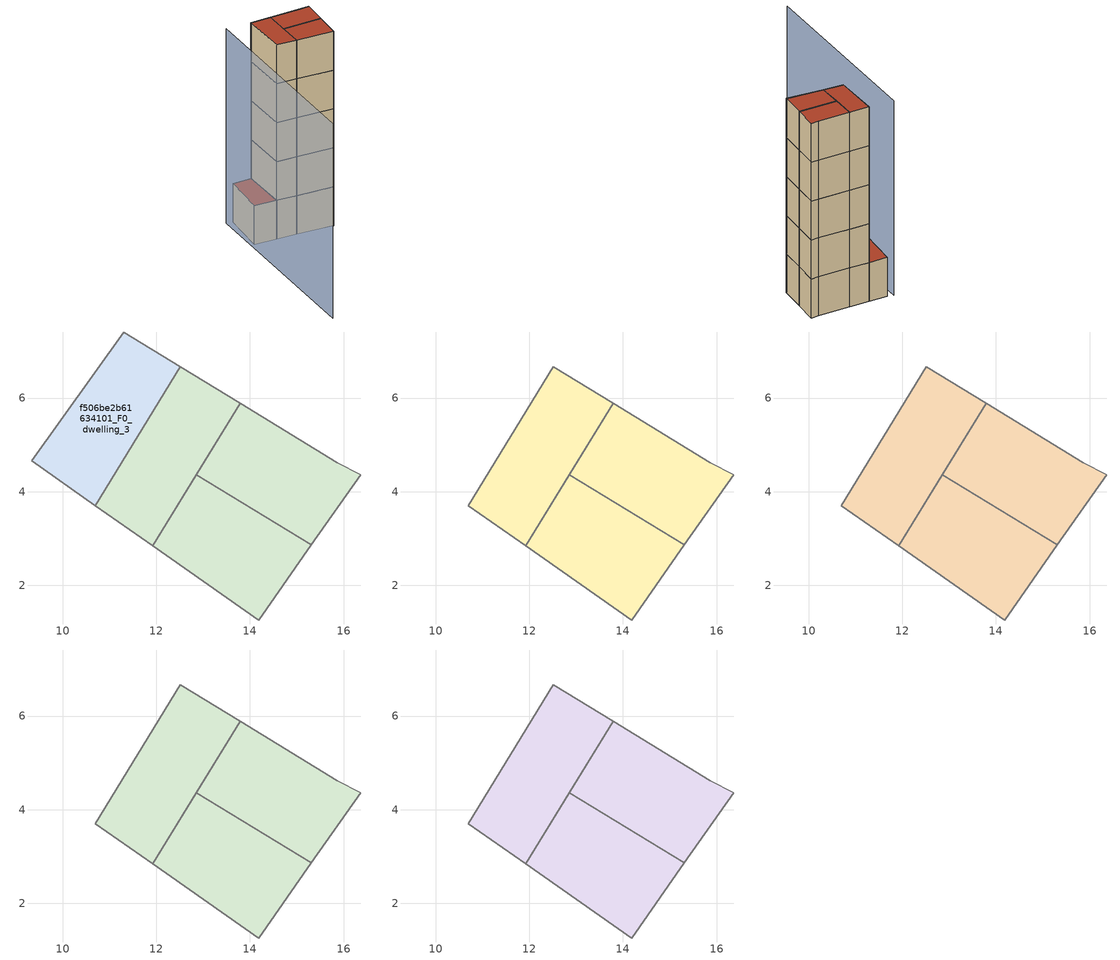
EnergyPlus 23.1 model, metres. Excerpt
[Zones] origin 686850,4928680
f506be2b61634101_F0_dwelling_0
 floor ground (EU_floor_Construction): 11.93,2.84 13.79,5.89 12.51,6.67 10.7,3.71 z0; 14.19,1.26 15.31,2.86 12.86,4.36 11.93,2.84 z0
 wall adiabatic (EU_wall_Construction): 15.31,2.86 14.19,1.26 11.93,2.84 12.85,4.37 z0:3
 wall to f506be2b61634101_F0_dwelling_1 (EU_wall_Construction): 12.85,4.36 15.31,2.86 z0:3
f506be2b61634101_F0_dwelling_1
 floor ground (EU_floor_Construction): 11.93,2.84 13.79,5.89 12.51,6.67 10.7,3.71 z0; 15.31,2.86 16.37,4.36 15.87,4.62 13.79,5.89 12.86,4.36 z0
 wall adiabatic (EU_wall_Construction): 12.85,4.37 13.79,5.89 15.87,4.62 16.37,4.36 15.31,2.86 z0:3
f506be2b61634101_F0_dwelling_2
 floor ground (EU_floor_Construction): 11.93,2.84 13.79,5.89 12.51,6.67 10.7,3.71 z0; 14.19,1.26 15.31,2.86 12.86,4.36 11.93,2.84 z0; 15.31,2.86 16.37,4.36 15.87,4.62 13.79,5.89 12.86,4.36 z0
 wall adiabatic (EU_wall_Construction): 12.51,6.67 13.79,5.89 11.93,2.84 10.7,3.71 z0:3
 wall to f506be2b61634101_F0_dwelling_3 (EU_wall_Construction): 10.7,3.71 12.51,6.67 z0:3
f506be2b61634101_F0_dwelling_3
 floor ground (EU_floor_Construction): 10.7,3.71 12.51,6.67 11.31,7.41 9.34,4.66 z0
 wall adiabatic (EU_wall_Construction): 10.7,3.71 9.34,4.66 11.31,7.41 12.51,6.67 z0:3
 roof outside (EU_roof_Construction): 12.51,6.67 10.7,3.71 9.34,4.66 11.31,7.41 z3
f506be2b61634101_F1_dwelling_0
 floor adiabatic (EU_floor_Construction): 14.19,1.26 15.31,2.86 12.86,4.36 11.93,2.84 z3; 11.93,2.84 13.79,5.89 12.51,6.67 10.7,3.71 z3
 wall adiabatic (EU_wall_Construction): 15.31,2.86 14.19,1.26 11.93,2.84 12.85,4.37 z3:6
 wall to f506be2b61634101_F1_dwelling_1 (EU_wall_Construction): 12.85,4.36 15.31,2.86 z3:6
f506be2b61634101_F1_dwelling_1
 floor to f506be2b61634101_F0_dwelling_1 (EU_floor_Construction): 15.31,2.86 16.37,4.36 15.87,4.62 13.79,5.89 12.86,4.36 z3; 11.93,2.84 13.79,5.89 12.51,6.67 10.7,3.71 z3
 wall adiabatic (EU_wall_Construction): 12.85,4.37 13.79,5.89 15.87,4.62 16.37,4.36 15.31,2.86 z3:6
f506be2b61634101_F1_dwelling_2
 floor to f506be2b61634101_F0_dwelling_2 (EU_floor_Construction): 11.93,2.84 13.79,5.89 12.51,6.67 10.7,3.71 z3; 14.19,1.26 15.31,2.86 12.86,4.36 11.93,2.84 z3
 floor adiabatic (EU_floor_Construction): 15.31,2.86 16.37,4.36 15.87,4.62 13.79,5.89 12.86,4.36 z3
 wall adiabatic (EU_wall_Construction): 10.7,3.71 12.51,6.67 13.79,5.89 11.93,2.84 10.7,3.71 z3:6
f506be2b61634101_F2_dwelling_0
 floor adiabatic (EU_floor_Construction): 14.19,1.26 15.31,2.86 12.86,4.36 11.93,2.84 z6; 11.93,2.84 13.79,5.89 12.51,6.67 10.7,3.71 z6
 wall adiabatic (EU_wall_Construction): 15.31,2.86 14.19,1.26 11.93,2.84 12.85,4.37 z6:9
 wall to f506be2b61634101_F2_dwelling_1 (EU_wall_Construction): 12.85,4.36 15.31,2.86 z6:9
f506be2b61634101_F2_dwelling_1
 floor to f506be2b61634101_F1_dwelling_1 (EU_floor_Construction): 15.31,2.86 16.37,4.36 15.87,4.62 13.79,5.89 12.86,4.36 z6; 11.93,2.84 13.79,5.89 12.51,6.67 10.7,3.71 z6
 wall adiabatic (EU_wall_Construction): 12.85,4.37 13.79,5.89 15.87,4.62 16.37,4.36 15.31,2.86 z6:9
f506be2b61634101_F2_dwelling_2
 floor to f506be2b61634101_F1_dwelling_2 (EU_floor_Construction): 11.93,2.84 13.79,5.89 12.51,6.67 10.7,3.71 z6; 14.19,1.26 15.31,2.86 12.86,4.36 11.93,2.84 z6
 floor adiabatic (EU_floor_Construction): 15.31,2.86 16.37,4.36 15.87,4.62 13.79,5.89 12.86,4.36 z6
 wall adiabatic (EU_wall_Construction): 10.7,3.71 12.51,6.67 13.79,5.89 11.93,2.84 10.7,3.71 z6:9
f506be2b61634101_F3_dwelling_0
 floor adiabatic (EU_floor_Construction): 14.19,1.26 15.31,2.86 12.86,4.36 11.93,2.84 z9; 11.93,2.84 13.79,5.89 12.51,6.67 10.7,3.71 z9
 wall adiabatic (EU_wall_Construction): 15.31,2.86 14.19,1.26 11.93,2.84 12.85,4.37 z9:12
 wall to f506be2b61634101_F3_dwelling_1 (EU_wall_Construction): 12.85,4.36 15.31,2.86 z9:12
f506be2b61634101_F3_dwelling_1
 floor to f506be2b61634101_F2_dwelling_1 (EU_floor_Construction): 15.31,2.86 16.37,4.36 15.87,4.62 13.79,5.89 12.86,4.36 z9; 11.93,2.84 13.79,5.89 12.51,6.67 10.7,3.71 z9
 wall adiabatic (EU_wall_Construction): 12.85,4.37 13.79,5.89 15.87,4.62 16.37,4.36 15.31,2.86 z9:12
f506be2b61634101_F3_dwelling_2
 floor to f506be2b61634101_F2_dwelling_2 (EU_floor_Construction): 11.93,2.84 13.79,5.89 12.51,6.67 10.7,3.71 z9; 14.19,1.26 15.31,2.86 12.86,4.36 11.93,2.84 z9
 floor adiabatic (EU_floor_Construction): 15.31,2.86 16.37,4.36 15.87,4.62 13.79,5.89 12.86,4.36 z9
 wall adiabatic (EU_wall_Construction): 10.7,3.71 12.51,6.67 13.79,5.89 11.93,2.84 10.7,3.71 z9:12
f506be2b61634101_F4_dwelling_0
 floor adiabatic (EU_floor_Construction): 14.19,1.26 15.31,2.86 12.86,4.36 11.93,2.84 z12; 11.93,2.84 13.79,5.89 12.51,6.67 10.7,3.71 z12
 wall adiabatic (EU_wall_Construction): 15.31,2.86 14.19,1.26 11.93,2.84 12.85,4.37 z12:15
 wall to f506be2b61634101_F4_dwelling_1 (EU_wall_Construction): 12.85,4.36 15.31,2.86 z12:15
 roof outside (EU_roof_Construction): 13.79,5.89 11.93,2.84 10.7,3.71 12.51,6.67 z15; 15.31,2.86 14.19,1.26 11.93,2.84 12.86,4.36 z15
f506be2b61634101_F4_dwelling_1
 floor to f506be2b61634101_F3_dwelling_1 (EU_floor_Construction): 15.31,2.86 16.37,4.36 15.87,4.62 13.79,5.89 12.86,4.36 z12; 11.93,2.84 13.79,5.89 12.51,6.67 10.7,3.71 z12
 wall adiabatic (EU_wall_Construction): 12.85,4.37 13.79,5.89 15.87,4.62 16.37,4.36 15.31,2.86 z12:15
 roof outside (EU_roof_Construction): 13.79,5.89 11.93,2.84 10.7,3.71 12.51,6.67 z15; 15.87,4.62 16.37,4.36 15.31,2.86 12.86,4.36 13.79,5.89 z15
f506be2b61634101_F4_dwelling_2
 floor to f506be2b61634101_F3_dwelling_2 (EU_floor_Construction): 11.93,2.84 13.79,5.89 12.51,6.67 10.7,3.71 z12; 14.19,1.26 15.31,2.86 12.86,4.36 11.93,2.84 z12
 floor adiabatic (EU_floor_Construction): 15.31,2.86 16.37,4.36 15.87,4.62 13.79,5.89 12.86,4.36 z12
 wall adiabatic (EU_wall_Construction): 10.7,3.71 12.51,6.67 13.79,5.89 11.93,2.84 10.7,3.71 z12:15
 roof outside (EU_roof_Construction): 13.79,5.89 11.93,2.84 10.7,3.71 12.51,6.67 z15; 15.31,2.86 14.19,1.26 11.93,2.84 12.86,4.36 z15; 15.87,4.62 16.37,4.36 15.31,2.86 12.86,4.36 13.79,5.89 z15
shading: 3.2,-4.76 11.01,7.72 z0:15
[Building]
EU S2 Campaign: North Axis=0; Terrain=City; Solar Distribution=FullExterior
[Site:Location]
Bologna: Latitude=44.5; Longitude=11.25; Time Zone=1; Elevation=37
[SizingPeriod:WeatherFileDays]
AnnualSizingPeriod: Begin Month=1; Begin Day of Month=1; End Month=12; End Day of Month=31; Day of Week for Start Day=Monday; Use Weather File Daylight Saving Period=No; Use Weather File Rain and Snow Indicators=No
[MATERIAL]
EU_InternalMass_Material: Roughness=MediumRough; Thickness=0.1; Conductivity=1; Density=1800; Specific Heat=900; Thermal Absorptance=0.9; Solar Absorptance=0.7; Visible Absorptance=0.7
[MATERIAL:NOMASS] Roughness=MediumRough; Thermal Absorptance=0.9; Solar Absorptance=0.7; Visible Absorptance=0.7
Name | Thermal Resistance
EU_wall_NoMass | 0.905828
EU_roof_NoMass | 0.37593
EU_floor_NoMass | 0.67114
[CONSTRUCTION]
EU_wall_Construction: EU_wall_NoMass
EU_roof_Construction: EU_roof_NoMass
EU_floor_Construction: EU_floor_NoMass
EU_InternalMass_Construction: EU_InternalMass_Material
[ZONE] Type=1; Multiplier=1; Ceiling Height=autocalculate; Floor Area=autocalculate; Part of Total Floor Area=Yes
Name | Volume
f506be2b61634101_F0_dwelling_0; f506be2b61634101_F1_dwelling_0; f506be2b61634101_F2_dwelling_0; f506be2b61634101_F3_dwelling_0; f506be2b61634101_F4_dwelling_0 | 31.6172
f506be2b61634101_F0_dwelling_1; f506be2b61634101_F1_dwelling_1; f506be2b61634101_F2_dwelling_1; f506be2b61634101_F3_dwelling_1; f506be2b61634101_F4_dwelling_1 | 31.6143
f506be2b61634101_F0_dwelling_2 | 47.4214
f506be2b61634101_F1_dwelling_2; f506be2b61634101_F2_dwelling_2; f506be2b61634101_F3_dwelling_2; f506be2b61634101_F4_dwelling_2 | 47.4221
f506be2b61634101_F0_dwelling_3 | 15.8108
[INTERNALMASS] Construction=EU_InternalMass_Construction
Name | Zone or ZoneList | Surface Area
f506be2b61634101_F0_dwelling_0_EU_InternalMass | f506be2b61634101_F0_dwelling_0 | 5.26918
f506be2b61634101_F0_dwelling_1_EU_InternalMass | f506be2b61634101_F0_dwelling_1 | 5.26947
f506be2b61634101_F0_dwelling_2_EU_InternalMass | f506be2b61634101_F0_dwelling_2 | 5.27001
f506be2b61634101_F0_dwelling_3_EU_InternalMass | f506be2b61634101_F0_dwelling_3 | 5.27004
f506be2b61634101_F1_dwelling_0_EU_InternalMass | f506be2b61634101_F1_dwelling_0 | 7.02649
f506be2b61634101_F1_dwelling_1_EU_InternalMass | f506be2b61634101_F1_dwelling_1 | 7.02546
f506be2b61634101_F1_dwelling_2_EU_InternalMass | f506be2b61634101_F1_dwelling_2 | 7.02628
f506be2b61634101_F2_dwelling_0_EU_InternalMass | f506be2b61634101_F2_dwelling_0 | 7.02649
f506be2b61634101_F2_dwelling_1_EU_InternalMass | f506be2b61634101_F2_dwelling_1 | 7.02546
f506be2b61634101_F2_dwelling_2_EU_InternalMass | f506be2b61634101_F2_dwelling_2 | 7.02628
f506be2b61634101_F3_dwelling_0_EU_InternalMass | f506be2b61634101_F3_dwelling_0 | 7.02649
f506be2b61634101_F3_dwelling_1_EU_InternalMass | f506be2b61634101_F3_dwelling_1 | 7.02546
f506be2b61634101_F3_dwelling_2_EU_InternalMass | f506be2b61634101_F3_dwelling_2 | 7.02628
f506be2b61634101_F4_dwelling_0_EU_InternalMass | f506be2b61634101_F4_dwelling_0 | 7.02649
f506be2b61634101_F4_dwelling_1_EU_InternalMass | f506be2b61634101_F4_dwelling_1 | 7.02546
f506be2b61634101_F4_dwelling_2_EU_InternalMass | f506be2b61634101_F4_dwelling_2 | 7.02628
[OTHEREQUIPMENT] Fuel Type=Electricity; Design Level Calculation Method=Watts/Area; Power per Zone Floor Area=1; Fraction Latent=0; Fraction Radiant=0; Fraction Lost=0; Carbon Dioxide Generation Rate=0; EndUse Subcategory=EU_Step8_InternalGains
Name | Zone or ZoneList or Space or SpaceList | Schedule
EU_Step8_InternalGain_f506be2b61634101_F0_dwelling_0_f000 | f506be2b61634101_F0_dwelling_0 | EU_Step8_GainSchedule_f506be2b61634101_F0_dwelling_0_f000
EU_Step8_InternalGain_f506be2b61634101_F0_dwelling_1_f000 | f506be2b61634101_F0_dwelling_1 | EU_Step8_GainSchedule_f506be2b61634101_F0_dwelling_1_f000
EU_Step8_InternalGain_f506be2b61634101_F0_dwelling_2_f000 | f506be2b61634101_F0_dwelling_2 | EU_Step8_GainSchedule_f506be2b61634101_F0_dwelling_2_f000
EU_Step8_InternalGain_f506be2b61634101_F0_dwelling_3_f000 | f506be2b61634101_F0_dwelling_3 | EU_Step8_GainSchedule_f506be2b61634101_F0_dwelling_3_f000
EU_Step8_InternalGain_f506be2b61634101_F1_dwelling_0_f000 | f506be2b61634101_F1_dwelling_0 | EU_Step8_GainSchedule_f506be2b61634101_F1_dwelling_0_f000
EU_Step8_InternalGain_f506be2b61634101_F1_dwelling_1_f000 | f506be2b61634101_F1_dwelling_1 | EU_Step8_GainSchedule_f506be2b61634101_F1_dwelling_1_f000
EU_Step8_InternalGain_f506be2b61634101_F1_dwelling_2_f000 | f506be2b61634101_F1_dwelling_2 | EU_Step8_GainSchedule_f506be2b61634101_F1_dwelling_2_f000
EU_Step8_InternalGain_f506be2b61634101_F2_dwelling_0_f000 | f506be2b61634101_F2_dwelling_0 | EU_Step8_GainSchedule_f506be2b61634101_F2_dwelling_0_f000
EU_Step8_InternalGain_f506be2b61634101_F2_dwelling_1_f000 | f506be2b61634101_F2_dwelling_1 | EU_Step8_GainSchedule_f506be2b61634101_F2_dwelling_1_f000
EU_Step8_InternalGain_f506be2b61634101_F2_dwelling_2_f000 | f506be2b61634101_F2_dwelling_2 | EU_Step8_GainSchedule_f506be2b61634101_F2_dwelling_2_f000
EU_Step8_InternalGain_f506be2b61634101_F3_dwelling_0_f000 | f506be2b61634101_F3_dwelling_0 | EU_Step8_GainSchedule_f506be2b61634101_F3_dwelling_0_f000
EU_Step8_InternalGain_f506be2b61634101_F3_dwelling_1_f000 | f506be2b61634101_F3_dwelling_1 | EU_Step8_GainSchedule_f506be2b61634101_F3_dwelling_1_f000
EU_Step8_InternalGain_f506be2b61634101_F3_dwelling_2_f000 | f506be2b61634101_F3_dwelling_2 | EU_Step8_GainSchedule_f506be2b61634101_F3_dwelling_2_f000
EU_Step8_InternalGain_f506be2b61634101_F4_dwelling_0_f000 | f506be2b61634101_F4_dwelling_0 | EU_Step8_GainSchedule_f506be2b61634101_F4_dwelling_0_f000
EU_Step8_InternalGain_f506be2b61634101_F4_dwelling_1_f000 | f506be2b61634101_F4_dwelling_1 | EU_Step8_GainSchedule_f506be2b61634101_F4_dwelling_1_f000
EU_Step8_InternalGain_f506be2b61634101_F4_dwelling_2_f000 | f506be2b61634101_F4_dwelling_2 | EU_Step8_GainSchedule_f506be2b61634101_F4_dwelling_2_f000
[ZONEVENTILATION:DESIGNFLOWRATE] Schedule=EU_AlwaysOn; Design Flow Rate Calculation Method=AirChanges/Hour; Air Changes per Hour=0.73129; Ventilation Type=Natural; Fan Pressure Rise=0; Fan Total Efficiency=1; Constant Term Coefficient=1; Temperature Term Coefficient=0; Velocity Term Coefficient=0; Velocity Squared Term Coefficient=0; Minimum Indoor Temperature=-100; Maximum Indoor Temperature=100; Delta Temperature=-100; Minimum Outdoor Temperature=-100; Maximum Outdoor Temperature=100; Maximum Wind Speed=40
Name | Zone or ZoneList or Space or SpaceList
EU_ConstantAir_f506be2b61634101_F0_dwelling_0 | f506be2b61634101_F0_dwelling_0
EU_ConstantAir_f506be2b61634101_F0_dwelling_1 | f506be2b61634101_F0_dwelling_1
EU_ConstantAir_f506be2b61634101_F0_dwelling_2 | f506be2b61634101_F0_dwelling_2
EU_ConstantAir_f506be2b61634101_F0_dwelling_3 | f506be2b61634101_F0_dwelling_3
EU_ConstantAir_f506be2b61634101_F1_dwelling_0 | f506be2b61634101_F1_dwelling_0
EU_ConstantAir_f506be2b61634101_F1_dwelling_1 | f506be2b61634101_F1_dwelling_1
EU_ConstantAir_f506be2b61634101_F1_dwelling_2 | f506be2b61634101_F1_dwelling_2
EU_ConstantAir_f506be2b61634101_F2_dwelling_0 | f506be2b61634101_F2_dwelling_0
EU_ConstantAir_f506be2b61634101_F2_dwelling_1 | f506be2b61634101_F2_dwelling_1
EU_ConstantAir_f506be2b61634101_F2_dwelling_2 | f506be2b61634101_F2_dwelling_2
EU_ConstantAir_f506be2b61634101_F3_dwelling_0 | f506be2b61634101_F3_dwelling_0
EU_ConstantAir_f506be2b61634101_F3_dwelling_1 | f506be2b61634101_F3_dwelling_1
EU_ConstantAir_f506be2b61634101_F3_dwelling_2 | f506be2b61634101_F3_dwelling_2
EU_ConstantAir_f506be2b61634101_F4_dwelling_0 | f506be2b61634101_F4_dwelling_0
EU_ConstantAir_f506be2b61634101_F4_dwelling_1 | f506be2b61634101_F4_dwelling_1
EU_ConstantAir_f506be2b61634101_F4_dwelling_2 | f506be2b61634101_F4_dwelling_2
[HVACTEMPLATE:THERMOSTAT] Constant Heating Setpoint=20; Constant Cooling Setpoint=50
EU_HeatOnly_f506be2b61634101_F0_dwelling_0; EU_HeatOnly_f506be2b61634101_F0_dwelling_1; EU_HeatOnly_f506be2b61634101_F0_dwelling_2; EU_HeatOnly_f506be2b61634101_F0_dwelling_3; EU_HeatOnly_f506be2b61634101_F1_dwelling_0; EU_HeatOnly_f506be2b61634101_F1_dwelling_1; EU_HeatOnly_f506be2b61634101_F1_dwelling_2; EU_HeatOnly_f506be2b61634101_F2_dwelling_0; EU_HeatOnly_f506be2b61634101_F2_dwelling_1; EU_HeatOnly_f506be2b61634101_F2_dwelling_2; EU_HeatOnly_f506be2b61634101_F3_dwelling_0; EU_HeatOnly_f506be2b61634101_F3_dwelling_1; EU_HeatOnly_f506be2b61634101_F3_dwelling_2; EU_HeatOnly_f506be2b61634101_F4_dwelling_0; EU_HeatOnly_f506be2b61634101_F4_dwelling_1; EU_HeatOnly_f506be2b61634101_F4_dwelling_2
[HVACTEMPLATE:ZONE:IDEALLOADSAIRSYSTEM] System Availability Schedule=EU_AlwaysOn; Maximum Heating Supply Air Temperature=50; Minimum Cooling Supply Air Temperature=13; Maximum Heating Supply Air Humidity Ratio=0.0156; Minimum Cooling Supply Air Humidity Ratio=0.0077; Heating Limit=NoLimit; Cooling Limit=NoLimit; Heating Availability Schedule=EU_AlwaysOn; Cooling Availability Schedule=EU_CoolingOff; Dehumidification Control Type=ConstantSensibleHeatRatio; Cooling Sensible Heat Ratio=0.7; Dehumidification Setpoint=60; Humidification Control Type=None; Humidification Setpoint=30; Outdoor Air Method=None; Outdoor Air Flow Rate per Person=0.00944; Outdoor Air Flow Rate per Zone Floor Area=0; Outdoor Air Flow Rate per Zone=0; Demand Controlled Ventilation Type=None; Outdoor Air Economizer Type=NoEconomizer; Heat Recovery Type=None; Sensible Heat Recovery Effectiveness=0.7; Latent Heat Recovery Effectiveness=0.65
Name | Template Thermostat
f506be2b61634101_F0_dwelling_0 | EU_HeatOnly_f506be2b61634101_F0_dwelling_0
f506be2b61634101_F0_dwelling_1 | EU_HeatOnly_f506be2b61634101_F0_dwelling_1
f506be2b61634101_F0_dwelling_2 | EU_HeatOnly_f506be2b61634101_F0_dwelling_2
f506be2b61634101_F0_dwelling_3 | EU_HeatOnly_f506be2b61634101_F0_dwelling_3
f506be2b61634101_F1_dwelling_0 | EU_HeatOnly_f506be2b61634101_F1_dwelling_0
f506be2b61634101_F1_dwelling_1 | EU_HeatOnly_f506be2b61634101_F1_dwelling_1
f506be2b61634101_F1_dwelling_2 | EU_HeatOnly_f506be2b61634101_F1_dwelling_2
f506be2b61634101_F2_dwelling_0 | EU_HeatOnly_f506be2b61634101_F2_dwelling_0
f506be2b61634101_F2_dwelling_1 | EU_HeatOnly_f506be2b61634101_F2_dwelling_1
f506be2b61634101_F2_dwelling_2 | EU_HeatOnly_f506be2b61634101_F2_dwelling_2
f506be2b61634101_F3_dwelling_0 | EU_HeatOnly_f506be2b61634101_F3_dwelling_0
f506be2b61634101_F3_dwelling_1 | EU_HeatOnly_f506be2b61634101_F3_dwelling_1
f506be2b61634101_F3_dwelling_2 | EU_HeatOnly_f506be2b61634101_F3_dwelling_2
f506be2b61634101_F4_dwelling_0 | EU_HeatOnly_f506be2b61634101_F4_dwelling_0
f506be2b61634101_F4_dwelling_1 | EU_HeatOnly_f506be2b61634101_F4_dwelling_1
f506be2b61634101_F4_dwelling_2 | EU_HeatOnly_f506be2b61634101_F4_dwelling_2
[SIZING:ZONE] Zone Cooling Design Supply Air Temperature Input Method=SupplyAirTemperature; Zone Cooling Design Supply Air Temperature=13; Zone Heating Design Supply Air Temperature Input Method=SupplyAirTemperature; Zone Heating Design Supply Air Temperature=50; Zone Cooling Design Supply Air Humidity Ratio=0.008; Zone Heating Design Supply Air Humidity Ratio=0.008; Cooling Design Air Flow Method=DesignDay; Cooling Design Air Flow Rate=0; Cooling Minimum Air Flow per Zone Floor Area=0.000762; Cooling Minimum Air Flow=0; Cooling Minimum Air Flow Fraction=0.2; Heating Design Air Flow Method=DesignDay; Heating Design Air Flow Rate=0; Heating Maximum Air Flow per Zone Floor Area=0.002032; Heating Maximum Air Flow=0.141576; Heating Maximum Air Flow Fraction=0.3; Account for Dedicated Outdoor Air System=No; Dedicated Outdoor Air System Control Strategy=NeutralSupplyAir; Dedicated Outdoor Air Low Setpoint Temperature for Design=autosize; Dedicated Outdoor Air High Setpoint Temperature for Design=autosize; Zone Load Sizing Method=Sensible Load Only No Latent Load; Zone Latent Cooling Design Supply Air Humidity Ratio Input Method=HumidityRatioDifference; Zone Cooling Design Supply Air Humidity Ratio Difference=0.005; Zone Latent Heating Design Supply Air Humidity Ratio Input Method=HumidityRatioDifference; Zone Humidification Design Supply Air Humidity Ratio Difference=0.005
f506be2b61634101_F0_dwelling_0; f506be2b61634101_F0_dwelling_1; f506be2b61634101_F0_dwelling_2; f506be2b61634101_F0_dwelling_3; f506be2b61634101_F1_dwelling_0; f506be2b61634101_F1_dwelling_1; f506be2b61634101_F1_dwelling_2; f506be2b61634101_F2_dwelling_0; f506be2b61634101_F2_dwelling_1; f506be2b61634101_F2_dwelling_2; f506be2b61634101_F3_dwelling_0; f506be2b61634101_F3_dwelling_1; f506be2b61634101_F3_dwelling_2; f506be2b61634101_F4_dwelling_0; f506be2b61634101_F4_dwelling_1; f506be2b61634101_F4_dwelling_2
[SCHEDULE:CONSTANT]
Name | Hourly Value
EU_AlwaysOn | 1
EU_CoolingOff | 0
[SCHEDULE:FILE] Column Number=1; Rows to Skip at Top=0; Number of Hours of Data=8760; Column Separator=Comma; Interpolate to Timestep=No; Minutes per Item=60; Adjust Schedule for Daylight Savings=Yes
Name | File
EU_Step8_GainSchedule_f506be2b61634101_F0_dwelling_0_f000 | ../../schedules/f506be2b61634101/f506be2b61634101_F0_dwelling_0_f000_gain.csv
EU_Step8_GainSchedule_f506be2b61634101_F0_dwelling_1_f000 | ../../schedules/f506be2b61634101/f506be2b61634101_F0_dwelling_1_f000_gain.csv
EU_Step8_GainSchedule_f506be2b61634101_F0_dwelling_2_f000 | ../../schedules/f506be2b61634101/f506be2b61634101_F0_dwelling_2_f000_gain.csv
EU_Step8_GainSchedule_f506be2b61634101_F0_dwelling_3_f000 | ../../schedules/f506be2b61634101/f506be2b61634101_F0_dwelling_3_f000_gain.csv
EU_Step8_GainSchedule_f506be2b61634101_F1_dwelling_0_f000 | ../../schedules/f506be2b61634101/f506be2b61634101_F1_dwelling_0_f000_gain.csv
EU_Step8_GainSchedule_f506be2b61634101_F1_dwelling_1_f000 | ../../schedules/f506be2b61634101/f506be2b61634101_F1_dwelling_1_f000_gain.csv
EU_Step8_GainSchedule_f506be2b61634101_F1_dwelling_2_f000 | ../../schedules/f506be2b61634101/f506be2b61634101_F1_dwelling_2_f000_gain.csv
EU_Step8_GainSchedule_f506be2b61634101_F2_dwelling_0_f000 | ../../schedules/f506be2b61634101/f506be2b61634101_F2_dwelling_0_f000_gain.csv
EU_Step8_GainSchedule_f506be2b61634101_F2_dwelling_1_f000 | ../../schedules/f506be2b61634101/f506be2b61634101_F2_dwelling_1_f000_gain.csv
EU_Step8_GainSchedule_f506be2b61634101_F2_dwelling_2_f000 | ../../schedules/f506be2b61634101/f506be2b61634101_F2_dwelling_2_f000_gain.csv
EU_Step8_GainSchedule_f506be2b61634101_F3_dwelling_0_f000 | ../../schedules/f506be2b61634101/f506be2b61634101_F3_dwelling_0_f000_gain.csv
EU_Step8_GainSchedule_f506be2b61634101_F3_dwelling_1_f000 | ../../schedules/f506be2b61634101/f506be2b61634101_F3_dwelling_1_f000_gain.csv
EU_Step8_GainSchedule_f506be2b61634101_F3_dwelling_2_f000 | ../../schedules/f506be2b61634101/f506be2b61634101_F3_dwelling_2_f000_gain.csv
EU_Step8_GainSchedule_f506be2b61634101_F4_dwelling_0_f000 | ../../schedules/f506be2b61634101/f506be2b61634101_F4_dwelling_0_f000_gain.csv
EU_Step8_GainSchedule_f506be2b61634101_F4_dwelling_1_f000 | ../../schedules/f506be2b61634101/f506be2b61634101_F4_dwelling_1_f000_gain.csv
EU_Step8_GainSchedule_f506be2b61634101_F4_dwelling_2_f000 | ../../schedules/f506be2b61634101/f506be2b61634101_F4_dwelling_2_f000_gain.csv
